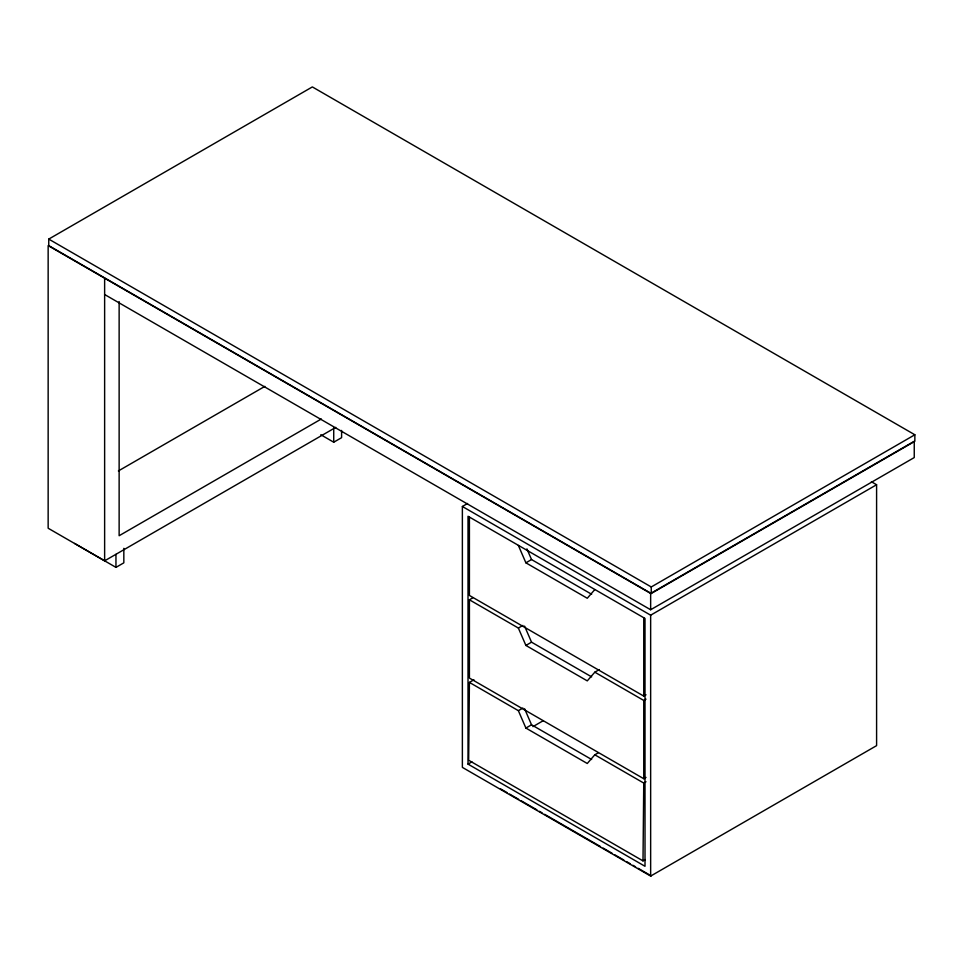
<?xml version="1.0" encoding="UTF-8"?>
<svg xmlns="http://www.w3.org/2000/svg" width="963" height="963" viewBox="0 0 963 963"><rect width="100%" height="100%" fill="white"/><g stroke="black" fill="none" stroke-linecap="round" stroke-linejoin="round"><path stroke-width="1.44" d="M473.928 679.794L469.414 682.406L468.656 760.24L643.007 860.898L645.27 859.586M643.007 860.898L643.753 783.063L646.017 781.763M594.809 589.573L587.274 598.264L525.894 562.825L518.359 545.431M599.323 669.574L594.809 672.186L587.274 680.877L525.894 645.439L518.359 628.045L469.414 599.793L469.414 678.06L643.753 778.718L646.017 777.406M598.192 752.837L594.809 754.799L587.274 763.49L525.894 728.064L518.359 710.67L469.414 682.406M48.752 239.101L312.349 86.923L914.85 434.77L914.85 441.295L651.253 593.485L48.752 245.625L48.752 239.101L651.253 586.961L914.85 434.77M118.377 470.943L264.849 386.38M321.329 418.989L119.135 535.729L119.135 301.588M104.63 294.509L650.651 609.748L914.248 457.569L914.248 441.259L650.651 593.449L48.15 245.589L48.15 528.23L104.63 560.839L335.762 427.391M74.596 543.433L115.957 567.376L123.83 562.837L123.83 548.344M320.799 434.734L333.728 442.21L341.6 437.671L341.6 430.425M871.395 481.741L876.595 484.738L876.595 745.639L650.651 876.077L462.372 767.379L462.372 506.478L467.561 503.48M525.894 562.825L531.54 559.563L591.643 594.267M469.414 599.793L472.797 597.83M518.359 628.045L522.885 625.444M525.894 645.439L531.54 642.177L591.643 676.881M462.372 506.478L650.651 615.188L876.595 484.738M518.359 710.67L522.885 708.058M525.894 728.064L531.54 724.802L591.643 759.494M468.018 764.116L645.005 866.291L645.005 618.451L468.018 516.264L468.018 764.116L471.918 761.865M532.948 726.632L543.337 720.637M469.414 517.167L469.414 595.435L643.753 696.093L646.017 694.792M594.809 672.186L643.753 700.45L646.017 699.138M594.809 754.799L643.753 783.063M500.507 788.841L506.995 792.585M509.596 794.09L518.684 799.338M521.284 800.831L536.86 809.823M539.461 811.328L542.061 812.832M544.661 814.325L600.491 846.561M603.091 848.066L612.179 853.314M614.779 854.807L623.868 860.055M626.468 861.56L630.356 863.811M632.956 865.304L635.556 866.808M638.144 868.301L651.132 875.8M526.905 548.862L531.54 559.563M524.594 626.131L531.54 642.177M524.594 708.744L531.54 724.802M651.253 586.961L651.253 593.485M650.651 593.449L650.651 609.748M650.651 615.188L650.651 876.077M643.753 617.825L643.753 696.093M643.753 700.45L643.753 778.718M333.728 427.716L333.728 442.21M115.957 554.339L115.957 567.376M104.63 278.211L104.63 560.839"/></g></svg>
